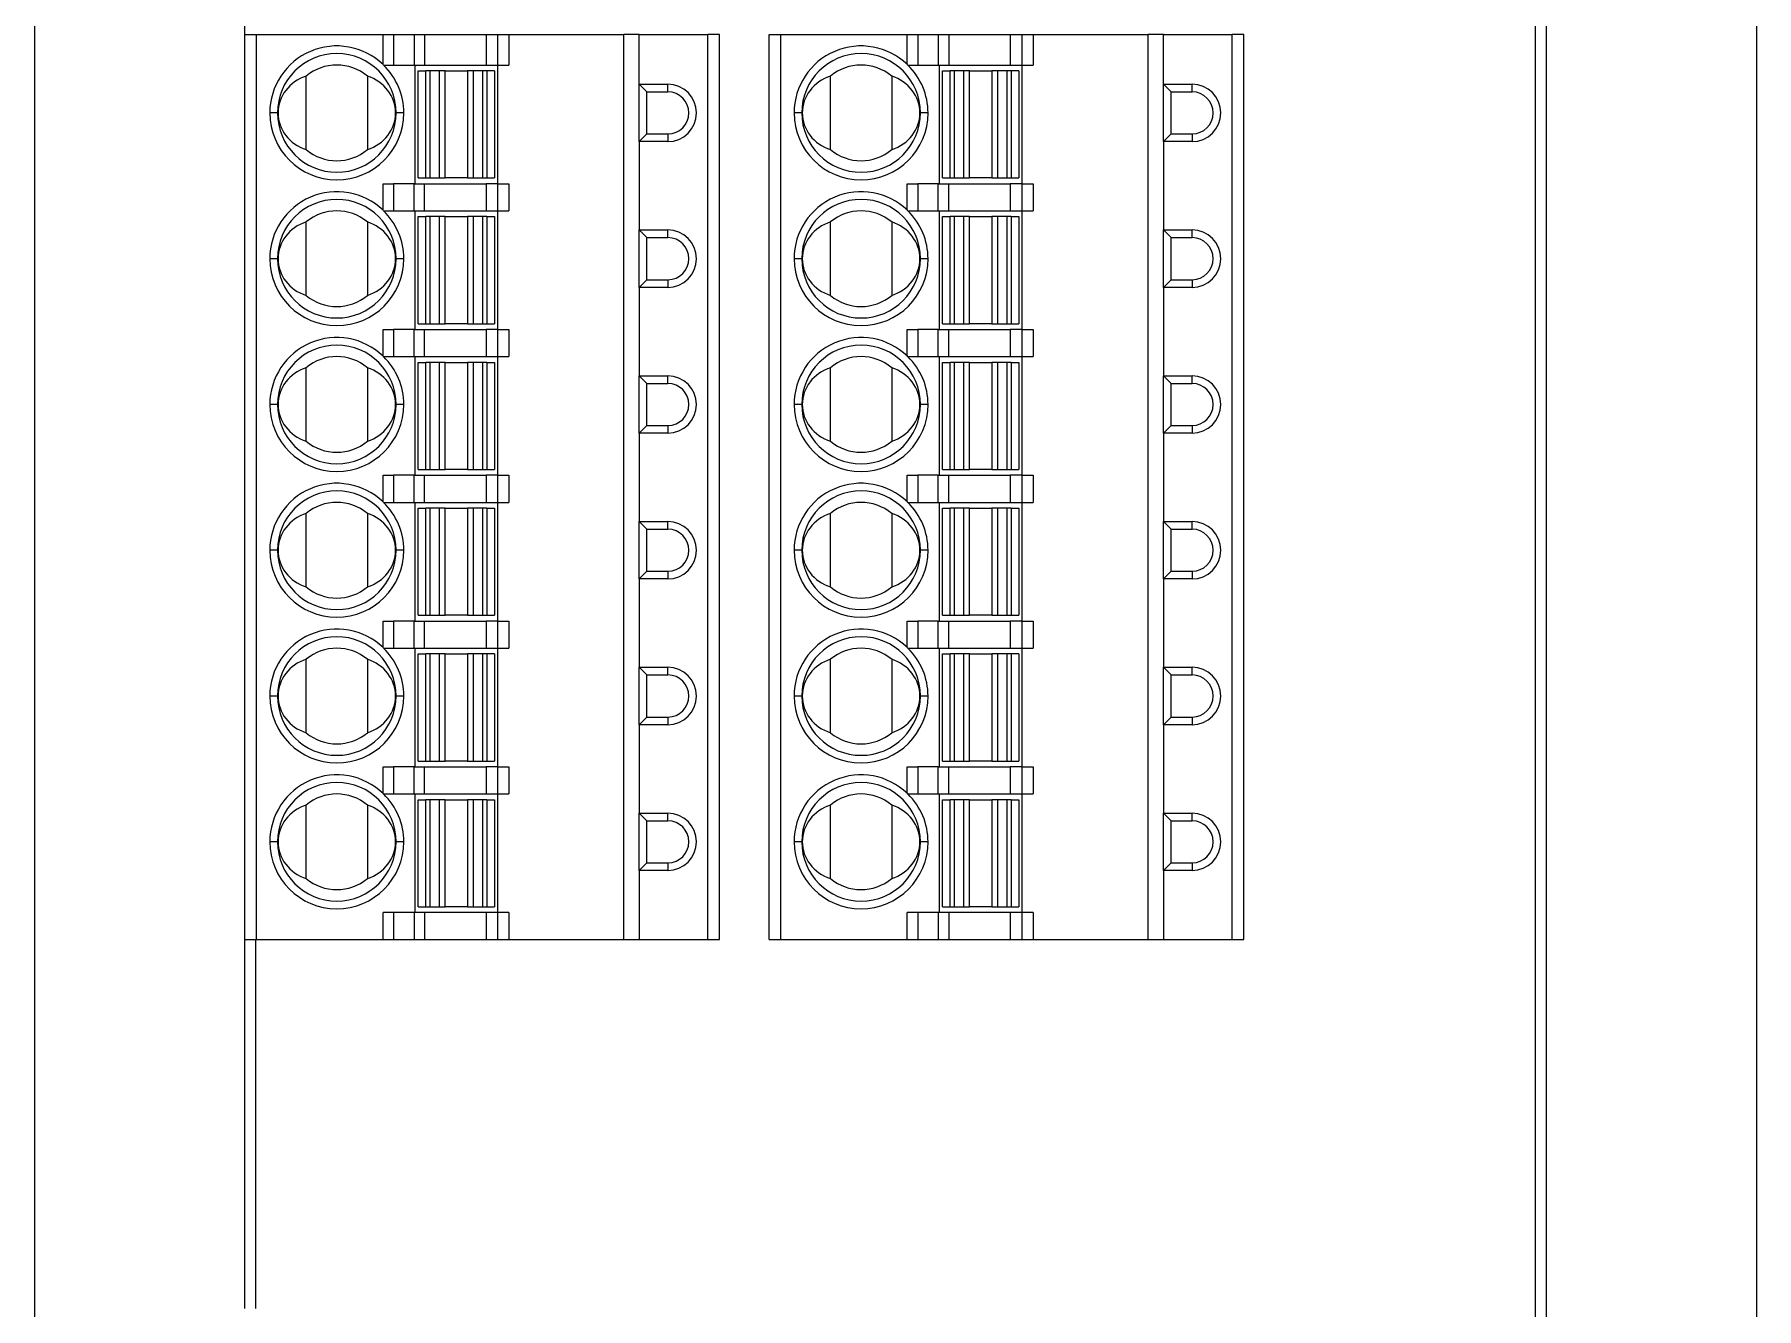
# Model space of a CAD drawing. Header units: millimetres. Extents: x 15 to 265, y 8 to 208.
# Drawn here: x 169.6 to 192.1, y 132.18 to 148.83 of the extents above; entities that cross this region are included whole.
import ezdxf

# ---------------------------------------------------------------- set-up
doc = ezdxf.new("R2010")
doc.units = ezdxf.units.MM

msp = doc.modelspace()

# ---------------------------------------------------------------- linework, layer by layer
at = {"color": 7, "linetype": 'Continuous', "lineweight": 15}
for p, q in [((169.605, 174.001), (169.605, 115.001)), ((192.105, 174.001), (192.105, 115.001)), ((172.355, 148.826), (172.355, 171.001)), ((189.355, 171.001), (189.355, 118.001)), ((189.217, 118.176), (189.217, 170.826)), ((172.355, 137.001), (172.355, 148.826)), ((172.355, 148.826), (172.505, 148.826)), ((172.505, 137.001), (172.505, 148.826)), ((172.505, 148.826), (174.159, 148.826)), ((174.159, 148.434), (174.159, 148.826)), ((174.159, 148.826), (174.295, 148.826)), ((174.295, 148.826), (174.295, 148.426)), ((174.295, 148.826), (174.564, 148.826)), ((174.564, 148.826), (174.564, 148.426)), ((174.564, 148.826), (174.7, 148.826)), ((174.7, 148.826), (174.7, 148.426)), ((174.7, 148.826), (175.505, 148.826)), ((175.505, 148.826), (175.505, 148.426)), ((175.505, 148.826), (175.655, 148.826)), ((175.655, 148.826), (175.655, 148.426)), ((175.655, 148.826), (175.805, 148.826)), ((175.805, 148.826), (175.805, 148.426)), ((175.805, 148.826), (177.305, 148.826)), ((177.305, 137.001), (177.305, 148.826)), ((177.505, 148.826), (177.305, 148.826)), ((177.505, 148.176), (177.505, 148.826)), ((177.505, 148.826), (178.405, 148.826)), ((178.405, 137.001), (178.405, 148.826)), ((178.555, 148.826), (178.405, 148.826)), ((178.555, 137.001), (178.555, 148.826)), ((179.205, 137.001), (179.205, 148.826)), ((179.205, 148.826), (179.355, 148.826)), ((179.355, 137.001), (179.355, 148.826)), ((179.355, 148.826), (181.009, 148.826)), ((181.009, 148.434), (181.009, 148.826)), ((181.009, 148.826), (181.145, 148.826)), ((181.145, 148.826), (181.145, 148.426)), ((181.145, 148.826), (181.414, 148.826)), ((181.414, 148.826), (181.414, 148.426)), ((181.414, 148.826), (181.55, 148.826)), ((181.55, 148.826), (181.55, 148.426)), ((181.55, 148.826), (182.355, 148.826)), ((182.355, 148.826), (182.355, 148.426)), ((182.355, 148.826), (182.505, 148.826)), ((182.505, 148.826), (182.505, 148.426)), ((182.505, 148.826), (182.655, 148.826)), ((182.655, 148.826), (182.655, 148.426)), ((182.655, 148.826), (184.155, 148.826)), ((184.155, 137.001), (184.155, 148.826)), ((184.355, 148.826), (184.155, 148.826)), ((184.355, 148.176), (184.355, 148.826)), ((184.355, 148.826), (185.255, 148.826)), ((185.255, 137.001), (185.255, 148.826)), ((185.405, 148.826), (185.255, 148.826)), ((185.405, 137.001), (185.405, 148.826)), ((173.155, 147.321), (173.155, 148.282)), ((173.955, 148.282), (173.955, 147.321)), ((174.167, 148.427), (174.159, 148.434)), ((174.167, 148.426), (174.295, 148.426)), ((174.167, 148.426), (174.167, 148.426)), ((174.295, 148.426), (174.564, 148.426)), ((174.564, 148.426), (174.7, 148.426)), ((174.58, 146.876), (174.58, 148.426)), ((174.617, 146.951), (174.617, 148.351)), ((174.617, 148.351), (174.717, 148.351)), ((174.7, 148.426), (175.505, 148.426)), ((174.717, 146.951), (174.717, 148.351)), ((174.775, 148.351), (174.717, 148.351)), ((174.775, 146.951), (174.775, 148.351)), ((174.897, 148.351), (174.775, 148.351)), ((174.897, 146.951), (174.897, 148.351)), ((174.971, 148.351), (174.897, 148.351)), ((174.971, 146.951), (174.971, 148.351)), ((174.971, 148.351), (175.264, 148.351)), ((175.264, 148.351), (175.264, 146.951)), ((175.338, 148.351), (175.264, 148.351)), ((175.338, 148.351), (175.338, 146.951)), ((175.46, 148.351), (175.338, 148.351)), ((175.46, 148.351), (175.46, 146.951)), ((175.517, 148.351), (175.46, 148.351)), ((175.505, 148.426), (175.655, 148.426)), ((175.517, 148.351), (175.517, 146.951)), ((175.617, 148.351), (175.517, 148.351)), ((175.617, 148.351), (175.617, 146.951)), ((175.655, 148.426), (175.805, 148.426)), ((175.655, 148.426), (175.655, 146.876)), ((180.005, 147.321), (180.005, 148.282)), ((180.805, 148.282), (180.805, 147.321)), ((181.017, 148.427), (181.009, 148.434)), ((181.017, 148.426), (181.145, 148.426)), ((181.017, 148.426), (181.017, 148.426)), ((181.145, 148.426), (181.414, 148.426)), ((181.414, 148.426), (181.55, 148.426)), ((181.43, 146.876), (181.43, 148.426)), ((181.467, 146.951), (181.467, 148.351)), ((181.467, 148.351), (181.567, 148.351)), ((181.55, 148.426), (182.355, 148.426)), ((181.567, 146.951), (181.567, 148.351)), ((181.625, 148.351), (181.567, 148.351)), ((181.625, 146.951), (181.625, 148.351)), ((181.747, 148.351), (181.625, 148.351)), ((181.747, 146.951), (181.747, 148.351)), ((181.821, 148.351), (181.747, 148.351)), ((181.821, 146.951), (181.821, 148.351)), ((181.821, 148.351), (182.114, 148.351)), ((182.114, 148.351), (182.114, 146.951)), ((182.188, 148.351), (182.114, 148.351)), ((182.188, 148.351), (182.188, 146.951)), ((182.31, 148.351), (182.188, 148.351)), ((182.31, 148.351), (182.31, 146.951)), ((182.367, 148.351), (182.31, 148.351)), ((182.355, 148.426), (182.505, 148.426)), ((182.367, 148.351), (182.367, 146.951)), ((182.467, 148.351), (182.367, 148.351)), ((182.467, 148.351), (182.467, 146.951)), ((182.505, 148.426), (182.655, 148.426)), ((182.505, 148.426), (182.505, 146.876)), ((177.505, 147.426), (177.505, 148.176)), ((177.505, 148.176), (177.605, 148.076)), ((177.505, 148.176), (177.88, 148.176)), ((177.605, 148.076), (177.88, 148.076)), ((177.605, 147.526), (177.605, 148.076)), ((177.88, 148.076), (177.88, 148.176)), ((184.355, 147.426), (184.355, 148.176)), ((184.355, 148.176), (184.455, 148.076)), ((184.355, 148.176), (184.73, 148.176)), ((184.455, 148.076), (184.73, 148.076)), ((184.455, 147.526), (184.455, 148.076)), ((184.73, 148.076), (184.73, 148.176)), ((172.78, 147.801), (172.68, 147.801)), ((174.43, 147.801), (174.33, 147.801)), ((179.63, 147.801), (179.53, 147.801)), ((181.28, 147.801), (181.18, 147.801)), ((177.505, 147.426), (177.605, 147.526)), ((177.505, 147.426), (177.505, 146.271)), ((177.88, 147.426), (177.505, 147.426)), ((177.605, 147.526), (177.88, 147.526)), ((177.88, 147.526), (177.88, 147.426)), ((184.355, 147.426), (184.455, 147.526)), ((184.355, 147.426), (184.355, 146.271)), ((184.73, 147.426), (184.355, 147.426)), ((184.455, 147.526), (184.73, 147.526)), ((184.73, 147.526), (184.73, 147.426)), ((174.617, 146.951), (174.717, 146.951)), ((174.717, 146.951), (174.775, 146.951)), ((174.775, 146.951), (174.897, 146.951)), ((174.897, 146.951), (174.971, 146.951)), ((175.264, 146.951), (174.971, 146.951)), ((175.264, 146.951), (175.338, 146.951)), ((175.338, 146.951), (175.46, 146.951)), ((175.46, 146.951), (175.517, 146.951)), ((175.517, 146.951), (175.617, 146.951)), ((181.467, 146.951), (181.567, 146.951)), ((181.567, 146.951), (181.625, 146.951)), ((181.625, 146.951), (181.747, 146.951)), ((181.747, 146.951), (181.821, 146.951)), ((182.114, 146.951), (181.821, 146.951)), ((182.114, 146.951), (182.188, 146.951)), ((182.188, 146.951), (182.31, 146.951)), ((182.31, 146.951), (182.367, 146.951)), ((182.367, 146.951), (182.467, 146.951)), ((174.159, 146.529), (174.159, 146.876)), ((174.159, 146.876), (174.295, 146.876)), ((174.295, 146.876), (174.295, 146.521)), ((174.564, 146.876), (174.295, 146.876)), ((174.564, 146.521), (174.564, 146.876)), ((174.564, 146.876), (174.7, 146.876)), ((174.7, 146.521), (174.7, 146.876)), ((174.7, 146.876), (175.505, 146.876)), ((175.505, 146.876), (175.505, 146.521)), ((175.655, 146.876), (175.505, 146.876)), ((175.655, 146.876), (175.655, 146.521)), ((175.655, 146.876), (175.805, 146.876)), ((175.805, 146.876), (175.805, 146.521)), ((181.009, 146.529), (181.009, 146.876)), ((181.009, 146.876), (181.145, 146.876)), ((181.145, 146.876), (181.145, 146.521)), ((181.414, 146.876), (181.145, 146.876)), ((181.414, 146.521), (181.414, 146.876)), ((181.414, 146.876), (181.55, 146.876)), ((181.55, 146.521), (181.55, 146.876)), ((181.55, 146.876), (182.355, 146.876)), ((182.355, 146.876), (182.355, 146.521)), ((182.505, 146.876), (182.355, 146.876)), ((182.505, 146.876), (182.505, 146.521)), ((182.505, 146.876), (182.655, 146.876)), ((182.655, 146.876), (182.655, 146.521)), ((174.167, 146.522), (174.159, 146.529)), ((174.167, 146.521), (174.295, 146.521)), ((174.167, 146.521), (174.167, 146.521)), ((174.295, 146.521), (174.564, 146.521)), ((174.564, 146.521), (174.7, 146.521)), ((174.58, 144.971), (174.58, 146.521)), ((174.7, 146.521), (175.505, 146.521)), ((175.505, 146.521), (175.655, 146.521)), ((175.655, 146.521), (175.805, 146.521)), ((175.655, 146.521), (175.655, 144.971)), ((181.017, 146.522), (181.009, 146.529)), ((181.017, 146.521), (181.145, 146.521)), ((181.017, 146.521), (181.017, 146.521)), ((181.145, 146.521), (181.414, 146.521)), ((181.414, 146.521), (181.55, 146.521)), ((181.43, 144.971), (181.43, 146.521)), ((181.55, 146.521), (182.355, 146.521)), ((182.355, 146.521), (182.505, 146.521)), ((182.505, 146.521), (182.655, 146.521)), ((182.505, 146.521), (182.505, 144.971)), ((173.155, 145.416), (173.155, 146.377)), ((173.955, 146.377), (173.955, 145.416)), ((174.617, 145.046), (174.617, 146.446)), ((174.617, 146.446), (174.717, 146.446)), ((174.717, 145.046), (174.717, 146.446)), ((174.775, 146.446), (174.717, 146.446)), ((174.897, 146.446), (174.775, 146.446)), ((174.775, 145.046), (174.775, 146.446)), ((174.897, 145.046), (174.897, 146.446)), ((174.971, 146.446), (174.897, 146.446)), ((174.971, 145.046), (174.971, 146.446)), ((174.971, 146.446), (175.264, 146.446)), ((175.264, 146.446), (175.264, 145.046)), ((175.338, 146.446), (175.264, 146.446)), ((175.338, 146.446), (175.338, 145.046)), ((175.46, 146.446), (175.338, 146.446)), ((175.46, 146.446), (175.46, 145.046)), ((175.517, 146.446), (175.46, 146.446)), ((175.517, 146.446), (175.517, 145.046)), ((175.517, 146.446), (175.617, 146.446)), ((175.617, 146.446), (175.617, 145.046)), ((177.505, 145.521), (177.505, 146.271)), ((177.505, 146.271), (177.88, 146.271)), ((177.505, 146.271), (177.605, 146.171)), ((177.88, 146.171), (177.88, 146.271)), ((180.005, 145.416), (180.005, 146.377)), ((180.805, 146.377), (180.805, 145.416)), ((181.467, 145.046), (181.467, 146.446)), ((181.467, 146.446), (181.567, 146.446)), ((181.567, 145.046), (181.567, 146.446)), ((181.625, 146.446), (181.567, 146.446)), ((181.747, 146.446), (181.625, 146.446)), ((181.625, 145.046), (181.625, 146.446)), ((181.747, 145.046), (181.747, 146.446)), ((181.821, 146.446), (181.747, 146.446)), ((181.821, 145.046), (181.821, 146.446)), ((181.821, 146.446), (182.114, 146.446)), ((182.114, 146.446), (182.114, 145.046)), ((182.188, 146.446), (182.114, 146.446)), ((182.188, 146.446), (182.188, 145.046)), ((182.31, 146.446), (182.188, 146.446)), ((182.31, 146.446), (182.31, 145.046)), ((182.367, 146.446), (182.31, 146.446)), ((182.367, 146.446), (182.367, 145.046)), ((182.367, 146.446), (182.467, 146.446)), ((182.467, 146.446), (182.467, 145.046)), ((184.355, 145.521), (184.355, 146.271)), ((184.355, 146.271), (184.73, 146.271)), ((184.355, 146.271), (184.455, 146.171)), ((184.73, 146.171), (184.73, 146.271)), ((177.605, 145.621), (177.605, 146.171)), ((177.605, 146.171), (177.88, 146.171)), ((184.455, 145.621), (184.455, 146.171)), ((184.455, 146.171), (184.73, 146.171)), ((172.78, 145.896), (172.68, 145.896)), ((174.43, 145.896), (174.33, 145.896)), ((179.63, 145.896), (179.53, 145.896)), ((181.28, 145.896), (181.18, 145.896)), ((177.505, 145.521), (177.605, 145.621)), ((177.605, 145.621), (177.88, 145.621)), ((177.88, 145.621), (177.88, 145.521)), ((184.355, 145.521), (184.455, 145.621)), ((184.455, 145.621), (184.73, 145.621)), ((184.73, 145.621), (184.73, 145.521)), ((177.505, 145.521), (177.505, 144.366)), ((177.88, 145.521), (177.505, 145.521)), ((184.355, 145.521), (184.355, 144.366)), ((184.73, 145.521), (184.355, 145.521)), ((174.159, 144.624), (174.159, 144.971)), ((174.159, 144.971), (174.295, 144.971)), ((174.295, 144.971), (174.295, 144.616)), ((174.564, 144.971), (174.295, 144.971)), ((174.564, 144.616), (174.564, 144.971)), ((174.564, 144.971), (174.7, 144.971)), ((174.617, 145.046), (174.717, 145.046)), ((174.7, 144.616), (174.7, 144.971)), ((174.7, 144.971), (175.505, 144.971)), ((174.717, 145.046), (174.775, 145.046)), ((174.775, 145.046), (174.897, 145.046)), ((174.897, 145.046), (174.971, 145.046)), ((175.264, 145.046), (174.971, 145.046)), ((175.264, 145.046), (175.338, 145.046)), ((175.338, 145.046), (175.46, 145.046)), ((175.46, 145.046), (175.517, 145.046)), ((175.505, 144.971), (175.505, 144.616)), ((175.655, 144.971), (175.505, 144.971)), ((175.517, 145.046), (175.617, 145.046)), ((175.655, 144.971), (175.655, 144.616)), ((175.655, 144.971), (175.805, 144.971)), ((175.805, 144.971), (175.805, 144.616)), ((181.009, 144.624), (181.009, 144.971)), ((181.009, 144.971), (181.145, 144.971)), ((181.145, 144.971), (181.145, 144.616)), ((181.414, 144.971), (181.145, 144.971)), ((181.414, 144.616), (181.414, 144.971)), ((181.414, 144.971), (181.55, 144.971)), ((181.467, 145.046), (181.567, 145.046)), ((181.55, 144.616), (181.55, 144.971)), ((181.55, 144.971), (182.355, 144.971)), ((181.567, 145.046), (181.625, 145.046)), ((181.625, 145.046), (181.747, 145.046)), ((181.747, 145.046), (181.821, 145.046)), ((182.114, 145.046), (181.821, 145.046)), ((182.114, 145.046), (182.188, 145.046)), ((182.188, 145.046), (182.31, 145.046)), ((182.31, 145.046), (182.367, 145.046)), ((182.355, 144.971), (182.355, 144.616)), ((182.505, 144.971), (182.355, 144.971)), ((182.367, 145.046), (182.467, 145.046)), ((182.505, 144.971), (182.505, 144.616)), ((182.505, 144.971), (182.655, 144.971)), ((182.655, 144.971), (182.655, 144.616)), ((173.155, 143.511), (173.155, 144.472)), ((173.955, 144.472), (173.955, 143.511)), ((174.167, 144.617), (174.159, 144.624)), ((174.167, 144.616), (174.295, 144.616)), ((174.167, 144.616), (174.167, 144.616)), ((174.295, 144.616), (174.564, 144.616)), ((174.564, 144.616), (174.7, 144.616)), ((174.58, 143.066), (174.58, 144.616)), ((174.617, 143.141), (174.617, 144.541)), ((174.617, 144.541), (174.717, 144.541)), ((174.7, 144.616), (175.505, 144.616)), ((174.717, 143.141), (174.717, 144.541)), ((174.775, 144.541), (174.717, 144.541)), ((174.897, 144.541), (174.775, 144.541)), ((174.775, 143.141), (174.775, 144.541)), ((174.897, 143.141), (174.897, 144.541)), ((174.971, 144.541), (174.897, 144.541)), ((174.971, 143.141), (174.971, 144.541)), ((174.971, 144.541), (175.264, 144.541)), ((175.264, 144.541), (175.264, 143.141)), ((175.338, 144.541), (175.264, 144.541)), ((175.338, 144.541), (175.338, 143.141)), ((175.46, 144.541), (175.338, 144.541)), ((175.46, 144.541), (175.46, 143.141)), ((175.517, 144.541), (175.46, 144.541)), ((175.505, 144.616), (175.655, 144.616)), ((175.517, 144.541), (175.517, 143.141)), ((175.517, 144.541), (175.617, 144.541)), ((175.617, 144.541), (175.617, 143.141)), ((175.655, 144.616), (175.805, 144.616)), ((175.655, 144.616), (175.655, 143.066)), ((180.005, 143.511), (180.005, 144.472)), ((180.805, 144.472), (180.805, 143.511)), ((181.017, 144.617), (181.009, 144.624)), ((181.017, 144.616), (181.145, 144.616)), ((181.017, 144.616), (181.017, 144.616)), ((181.145, 144.616), (181.414, 144.616)), ((181.414, 144.616), (181.55, 144.616)), ((181.43, 143.066), (181.43, 144.616)), ((181.467, 143.141), (181.467, 144.541)), ((181.467, 144.541), (181.567, 144.541)), ((181.55, 144.616), (182.355, 144.616)), ((181.567, 143.141), (181.567, 144.541)), ((181.625, 144.541), (181.567, 144.541)), ((181.625, 143.141), (181.625, 144.541)), ((181.747, 144.541), (181.625, 144.541)), ((181.747, 143.141), (181.747, 144.541)), ((181.821, 144.541), (181.747, 144.541)), ((181.821, 143.141), (181.821, 144.541)), ((181.821, 144.541), (182.114, 144.541)), ((182.114, 144.541), (182.114, 143.141)), ((182.188, 144.541), (182.114, 144.541)), ((182.188, 144.541), (182.188, 143.141)), ((182.31, 144.541), (182.188, 144.541)), ((182.31, 144.541), (182.31, 143.141)), ((182.367, 144.541), (182.31, 144.541)), ((182.355, 144.616), (182.505, 144.616)), ((182.367, 144.541), (182.367, 143.141)), ((182.367, 144.541), (182.467, 144.541)), ((182.467, 144.541), (182.467, 143.141)), ((182.505, 144.616), (182.655, 144.616)), ((182.505, 144.616), (182.505, 143.066)), ((177.505, 143.616), (177.505, 144.366)), ((177.505, 144.366), (177.88, 144.366)), ((177.505, 144.366), (177.605, 144.266)), ((177.605, 144.266), (177.88, 144.266)), ((177.605, 143.716), (177.605, 144.266)), ((177.88, 144.266), (177.88, 144.366)), ((184.355, 143.616), (184.355, 144.366)), ((184.355, 144.366), (184.73, 144.366)), ((184.355, 144.366), (184.455, 144.266)), ((184.455, 143.716), (184.455, 144.266)), ((184.455, 144.266), (184.73, 144.266)), ((184.73, 144.266), (184.73, 144.366)), ((172.78, 143.991), (172.68, 143.991)), ((174.43, 143.991), (174.33, 143.991)), ((179.63, 143.991), (179.53, 143.991)), ((181.28, 143.991), (181.18, 143.991)), ((177.505, 143.616), (177.605, 143.716)), ((177.505, 143.616), (177.505, 142.461)), ((177.88, 143.616), (177.505, 143.616)), ((177.605, 143.716), (177.88, 143.716)), ((177.88, 143.716), (177.88, 143.616)), ((184.355, 143.616), (184.455, 143.716)), ((184.355, 143.616), (184.355, 142.461)), ((184.73, 143.616), (184.355, 143.616)), ((184.455, 143.716), (184.73, 143.716)), ((184.73, 143.716), (184.73, 143.616)), ((174.617, 143.141), (174.717, 143.141)), ((174.717, 143.141), (174.775, 143.141)), ((174.775, 143.141), (174.897, 143.141)), ((174.897, 143.141), (174.971, 143.141)), ((175.264, 143.141), (174.971, 143.141)), ((175.264, 143.141), (175.338, 143.141)), ((175.338, 143.141), (175.46, 143.141)), ((175.46, 143.141), (175.517, 143.141)), ((175.517, 143.141), (175.617, 143.141)), ((181.467, 143.141), (181.567, 143.141)), ((181.567, 143.141), (181.625, 143.141)), ((181.625, 143.141), (181.747, 143.141)), ((181.747, 143.141), (181.821, 143.141)), ((182.114, 143.141), (181.821, 143.141)), ((182.114, 143.141), (182.188, 143.141)), ((182.188, 143.141), (182.31, 143.141)), ((182.31, 143.141), (182.367, 143.141)), ((182.367, 143.141), (182.467, 143.141)), ((174.159, 142.719), (174.159, 143.066)), ((174.159, 143.066), (174.295, 143.066)), ((174.295, 143.066), (174.295, 142.711)), ((174.564, 143.066), (174.295, 143.066)), ((174.564, 142.711), (174.564, 143.066)), ((174.564, 143.066), (174.7, 143.066)), ((174.7, 142.711), (174.7, 143.066)), ((174.7, 143.066), (175.505, 143.066)), ((175.505, 143.066), (175.505, 142.711)), ((175.655, 143.066), (175.505, 143.066)), ((175.655, 143.066), (175.655, 142.711)), ((175.655, 143.066), (175.805, 143.066)), ((175.805, 143.066), (175.805, 142.711)), ((181.009, 142.719), (181.009, 143.066)), ((181.009, 143.066), (181.145, 143.066)), ((181.145, 143.066), (181.145, 142.711)), ((181.414, 143.066), (181.145, 143.066)), ((181.414, 142.711), (181.414, 143.066)), ((181.414, 143.066), (181.55, 143.066)), ((181.55, 142.711), (181.55, 143.066)), ((181.55, 143.066), (182.355, 143.066)), ((182.355, 143.066), (182.355, 142.711)), ((182.505, 143.066), (182.355, 143.066)), ((182.505, 143.066), (182.505, 142.711)), ((182.505, 143.066), (182.655, 143.066)), ((182.655, 143.066), (182.655, 142.711)), ((174.167, 142.712), (174.159, 142.719)), ((174.167, 142.711), (174.295, 142.711)), ((174.167, 142.711), (174.167, 142.711)), ((174.295, 142.711), (174.564, 142.711)), ((174.564, 142.711), (174.7, 142.711)), ((174.58, 141.161), (174.58, 142.711)), ((174.7, 142.711), (175.505, 142.711)), ((175.505, 142.711), (175.655, 142.711)), ((175.655, 142.711), (175.805, 142.711)), ((175.655, 142.711), (175.655, 141.161)), ((181.017, 142.712), (181.009, 142.719)), ((181.017, 142.711), (181.145, 142.711)), ((181.017, 142.711), (181.017, 142.711)), ((181.145, 142.711), (181.414, 142.711)), ((181.414, 142.711), (181.55, 142.711)), ((181.43, 141.161), (181.43, 142.711)), ((181.55, 142.711), (182.355, 142.711)), ((182.355, 142.711), (182.505, 142.711)), ((182.505, 142.711), (182.655, 142.711)), ((182.505, 142.711), (182.505, 141.161)), ((173.155, 141.606), (173.155, 142.567)), ((173.955, 142.567), (173.955, 141.606)), ((174.617, 141.236), (174.617, 142.636)), ((174.617, 142.636), (174.717, 142.636)), ((174.717, 141.236), (174.717, 142.636)), ((174.775, 142.636), (174.717, 142.636)), ((174.775, 141.236), (174.775, 142.636)), ((174.897, 142.636), (174.775, 142.636)), ((174.897, 141.236), (174.897, 142.636)), ((174.971, 142.636), (174.897, 142.636)), ((174.971, 141.236), (174.971, 142.636)), ((174.971, 142.636), (175.264, 142.636)), ((175.264, 142.636), (175.264, 141.236)), ((175.338, 142.636), (175.264, 142.636)), ((175.338, 142.636), (175.338, 141.236)), ((175.46, 142.636), (175.338, 142.636)), ((175.46, 142.636), (175.46, 141.236)), ((175.517, 142.636), (175.46, 142.636)), ((175.517, 142.636), (175.517, 141.236)), ((175.517, 142.636), (175.617, 142.636)), ((175.617, 142.636), (175.617, 141.236)), ((177.505, 141.711), (177.505, 142.461)), ((177.505, 142.461), (177.88, 142.461)), ((177.505, 142.461), (177.605, 142.361)), ((177.88, 142.361), (177.88, 142.461)), ((180.005, 141.606), (180.005, 142.567)), ((180.805, 142.567), (180.805, 141.606)), ((181.467, 141.236), (181.467, 142.636)), ((181.467, 142.636), (181.567, 142.636)), ((181.567, 141.236), (181.567, 142.636)), ((181.625, 142.636), (181.567, 142.636)), ((181.747, 142.636), (181.625, 142.636)), ((181.625, 141.236), (181.625, 142.636)), ((181.747, 141.236), (181.747, 142.636)), ((181.821, 142.636), (181.747, 142.636)), ((181.821, 141.236), (181.821, 142.636)), ((181.821, 142.636), (182.114, 142.636)), ((182.114, 142.636), (182.114, 141.236)), ((182.188, 142.636), (182.114, 142.636)), ((182.188, 142.636), (182.188, 141.236)), ((182.31, 142.636), (182.188, 142.636)), ((182.31, 142.636), (182.31, 141.236)), ((182.367, 142.636), (182.31, 142.636)), ((182.367, 142.636), (182.367, 141.236)), ((182.367, 142.636), (182.467, 142.636)), ((182.467, 142.636), (182.467, 141.236)), ((184.355, 141.711), (184.355, 142.461)), ((184.355, 142.461), (184.73, 142.461)), ((184.355, 142.461), (184.455, 142.361)), ((184.73, 142.361), (184.73, 142.461)), ((177.605, 142.361), (177.88, 142.361)), ((177.605, 141.811), (177.605, 142.361)), ((184.455, 141.811), (184.455, 142.361)), ((184.455, 142.361), (184.73, 142.361)), ((172.78, 142.086), (172.68, 142.086)), ((174.43, 142.086), (174.33, 142.086)), ((179.63, 142.086), (179.53, 142.086)), ((181.28, 142.086), (181.18, 142.086)), ((177.505, 141.711), (177.605, 141.811)), ((177.605, 141.811), (177.88, 141.811)), ((177.88, 141.811), (177.88, 141.711)), ((184.355, 141.711), (184.455, 141.811)), ((184.455, 141.811), (184.73, 141.811)), ((184.73, 141.811), (184.73, 141.711)), ((177.505, 141.711), (177.505, 140.556)), ((177.88, 141.711), (177.505, 141.711)), ((184.355, 141.711), (184.355, 140.556)), ((184.73, 141.711), (184.355, 141.711)), ((174.159, 140.814), (174.159, 141.161)), ((174.159, 141.161), (174.295, 141.161)), ((174.295, 141.161), (174.295, 140.806)), ((174.564, 141.161), (174.295, 141.161)), ((174.564, 140.806), (174.564, 141.161)), ((174.564, 141.161), (174.7, 141.161)), ((174.617, 141.236), (174.717, 141.236)), ((174.7, 140.806), (174.7, 141.161)), ((174.7, 141.161), (175.505, 141.161)), ((174.717, 141.236), (174.775, 141.236)), ((174.775, 141.236), (174.897, 141.236)), ((174.897, 141.236), (174.971, 141.236)), ((175.264, 141.236), (174.971, 141.236)), ((175.264, 141.236), (175.338, 141.236)), ((175.338, 141.236), (175.46, 141.236)), ((175.46, 141.236), (175.517, 141.236)), ((175.505, 141.161), (175.505, 140.806)), ((175.655, 141.161), (175.505, 141.161)), ((175.517, 141.236), (175.617, 141.236)), ((175.655, 141.161), (175.655, 140.806)), ((175.655, 141.161), (175.805, 141.161)), ((175.805, 141.161), (175.805, 140.806)), ((181.009, 140.814), (181.009, 141.161)), ((181.009, 141.161), (181.145, 141.161)), ((181.145, 141.161), (181.145, 140.806)), ((181.414, 141.161), (181.145, 141.161)), ((181.414, 140.806), (181.414, 141.161)), ((181.414, 141.161), (181.55, 141.161)), ((181.467, 141.236), (181.567, 141.236)), ((181.55, 140.806), (181.55, 141.161)), ((181.55, 141.161), (182.355, 141.161)), ((181.567, 141.236), (181.625, 141.236)), ((181.625, 141.236), (181.747, 141.236)), ((181.747, 141.236), (181.821, 141.236)), ((182.114, 141.236), (181.821, 141.236)), ((182.114, 141.236), (182.188, 141.236)), ((182.188, 141.236), (182.31, 141.236)), ((182.31, 141.236), (182.367, 141.236)), ((182.355, 141.161), (182.355, 140.806)), ((182.505, 141.161), (182.355, 141.161)), ((182.367, 141.236), (182.467, 141.236)), ((182.505, 141.161), (182.505, 140.806)), ((182.505, 141.161), (182.655, 141.161)), ((182.655, 141.161), (182.655, 140.806)), ((173.155, 139.701), (173.155, 140.662)), ((173.955, 140.662), (173.955, 139.701)), ((174.167, 140.807), (174.159, 140.814)), ((174.167, 140.806), (174.295, 140.806)), ((174.167, 140.806), (174.167, 140.806)), ((174.295, 140.806), (174.564, 140.806)), ((174.564, 140.806), (174.7, 140.806)), ((174.58, 139.256), (174.58, 140.806)), ((174.617, 139.331), (174.617, 140.731)), ((174.617, 140.731), (174.717, 140.731)), ((174.7, 140.806), (175.505, 140.806)), ((174.717, 139.331), (174.717, 140.731)), ((174.775, 140.731), (174.717, 140.731)), ((174.897, 140.731), (174.775, 140.731)), ((174.775, 139.331), (174.775, 140.731)), ((174.897, 139.331), (174.897, 140.731)), ((174.971, 140.731), (174.897, 140.731)), ((174.971, 139.331), (174.971, 140.731)), ((174.971, 140.731), (175.264, 140.731)), ((175.264, 140.731), (175.264, 139.331)), ((175.338, 140.731), (175.264, 140.731)), ((175.338, 140.731), (175.338, 139.331)), ((175.46, 140.731), (175.338, 140.731)), ((175.46, 140.731), (175.46, 139.331)), ((175.517, 140.731), (175.46, 140.731)), ((175.505, 140.806), (175.655, 140.806)), ((175.517, 140.731), (175.517, 139.331)), ((175.617, 140.731), (175.517, 140.731)), ((175.617, 140.731), (175.617, 139.331)), ((175.655, 140.806), (175.805, 140.806)), ((175.655, 140.806), (175.655, 139.256)), ((180.005, 139.701), (180.005, 140.662)), ((180.805, 140.662), (180.805, 139.701)), ((181.017, 140.807), (181.009, 140.814)), ((181.017, 140.806), (181.145, 140.806)), ((181.017, 140.806), (181.017, 140.806)), ((181.145, 140.806), (181.414, 140.806)), ((181.414, 140.806), (181.55, 140.806)), ((181.43, 139.256), (181.43, 140.806)), ((181.467, 139.331), (181.467, 140.731)), ((181.467, 140.731), (181.567, 140.731)), ((181.55, 140.806), (182.355, 140.806)), ((181.567, 139.331), (181.567, 140.731)), ((181.625, 140.731), (181.567, 140.731)), ((181.747, 140.731), (181.625, 140.731)), ((181.625, 139.331), (181.625, 140.731)), ((181.747, 139.331), (181.747, 140.731)), ((181.821, 140.731), (181.747, 140.731)), ((181.821, 139.331), (181.821, 140.731)), ((181.821, 140.731), (182.114, 140.731)), ((182.114, 140.731), (182.114, 139.331)), ((182.188, 140.731), (182.114, 140.731)), ((182.188, 140.731), (182.188, 139.331)), ((182.31, 140.731), (182.188, 140.731)), ((182.31, 140.731), (182.31, 139.331)), ((182.367, 140.731), (182.31, 140.731)), ((182.355, 140.806), (182.505, 140.806)), ((182.367, 140.731), (182.367, 139.331)), ((182.467, 140.731), (182.367, 140.731)), ((182.467, 140.731), (182.467, 139.331)), ((182.505, 140.806), (182.655, 140.806)), ((182.505, 140.806), (182.505, 139.256)), ((177.505, 139.806), (177.505, 140.556)), ((177.505, 140.556), (177.88, 140.556)), ((177.505, 140.556), (177.605, 140.456)), ((177.605, 140.456), (177.88, 140.456)), ((177.605, 139.906), (177.605, 140.456)), ((177.88, 140.456), (177.88, 140.556)), ((184.355, 139.806), (184.355, 140.556)), ((184.355, 140.556), (184.73, 140.556)), ((184.355, 140.556), (184.455, 140.456)), ((184.455, 140.456), (184.73, 140.456)), ((184.455, 139.906), (184.455, 140.456)), ((184.73, 140.456), (184.73, 140.556)), ((172.78, 140.181), (172.68, 140.181)), ((174.43, 140.181), (174.33, 140.181)), ((179.63, 140.181), (179.53, 140.181)), ((181.28, 140.181), (181.18, 140.181)), ((177.505, 139.806), (177.605, 139.906)), ((177.505, 139.806), (177.505, 138.651)), ((177.88, 139.806), (177.505, 139.806)), ((177.605, 139.906), (177.88, 139.906)), ((177.88, 139.906), (177.88, 139.806)), ((184.355, 139.806), (184.455, 139.906)), ((184.355, 139.806), (184.355, 138.651)), ((184.73, 139.806), (184.355, 139.806)), ((184.455, 139.906), (184.73, 139.906)), ((184.73, 139.906), (184.73, 139.806)), ((174.617, 139.331), (174.717, 139.331)), ((174.717, 139.331), (174.775, 139.331)), ((174.775, 139.331), (174.897, 139.331)), ((174.897, 139.331), (174.971, 139.331)), ((175.264, 139.331), (174.971, 139.331)), ((175.264, 139.331), (175.338, 139.331)), ((175.338, 139.331), (175.46, 139.331)), ((175.46, 139.331), (175.517, 139.331)), ((175.517, 139.331), (175.617, 139.331)), ((181.467, 139.331), (181.567, 139.331)), ((181.567, 139.331), (181.625, 139.331)), ((181.625, 139.331), (181.747, 139.331)), ((181.747, 139.331), (181.821, 139.331)), ((182.114, 139.331), (181.821, 139.331)), ((182.114, 139.331), (182.188, 139.331)), ((182.188, 139.331), (182.31, 139.331)), ((182.31, 139.331), (182.367, 139.331)), ((182.367, 139.331), (182.467, 139.331)), ((174.159, 138.909), (174.159, 139.256)), ((174.159, 139.256), (174.295, 139.256)), ((174.295, 139.256), (174.295, 138.901)), ((174.564, 139.256), (174.295, 139.256)), ((174.564, 138.901), (174.564, 139.256)), ((174.564, 139.256), (174.7, 139.256)), ((174.7, 138.901), (174.7, 139.256)), ((174.7, 139.256), (175.505, 139.256)), ((175.505, 139.256), (175.505, 138.901)), ((175.655, 139.256), (175.505, 139.256)), ((175.655, 139.256), (175.655, 138.901)), ((175.655, 139.256), (175.805, 139.256)), ((175.805, 139.256), (175.805, 138.901)), ((181.009, 138.909), (181.009, 139.256)), ((181.009, 139.256), (181.145, 139.256)), ((181.145, 139.256), (181.145, 138.901)), ((181.414, 139.256), (181.145, 139.256)), ((181.414, 138.901), (181.414, 139.256)), ((181.414, 139.256), (181.55, 139.256)), ((181.55, 138.901), (181.55, 139.256)), ((181.55, 139.256), (182.355, 139.256)), ((182.355, 139.256), (182.355, 138.901)), ((182.505, 139.256), (182.355, 139.256)), ((182.505, 139.256), (182.505, 138.901)), ((182.505, 139.256), (182.655, 139.256)), ((182.655, 139.256), (182.655, 138.901)), ((174.167, 138.902), (174.159, 138.909)), ((174.167, 138.901), (174.295, 138.901)), ((174.167, 138.901), (174.167, 138.901)), ((174.295, 138.901), (174.564, 138.901)), ((174.564, 138.901), (174.7, 138.901)), ((174.58, 137.351), (174.58, 138.901)), ((174.617, 137.426), (174.617, 138.826)), ((174.617, 138.826), (174.717, 138.826)), ((174.7, 138.901), (175.505, 138.901)), ((174.717, 137.426), (174.717, 138.826)), ((174.775, 138.826), (174.717, 138.826)), ((174.775, 137.426), (174.775, 138.826)), ((174.897, 138.826), (174.775, 138.826)), ((174.897, 137.426), (174.897, 138.826)), ((174.971, 138.826), (174.897, 138.826)), ((174.971, 137.426), (174.971, 138.826)), ((174.971, 138.826), (175.264, 138.826)), ((175.264, 138.826), (175.264, 137.426)), ((175.338, 138.826), (175.264, 138.826)), ((175.338, 138.826), (175.338, 137.426)), ((175.46, 138.826), (175.338, 138.826)), ((175.46, 138.826), (175.46, 137.426)), ((175.517, 138.826), (175.46, 138.826)), ((175.505, 138.901), (175.655, 138.901)), ((175.517, 138.826), (175.517, 137.426)), ((175.517, 138.826), (175.617, 138.826)), ((175.617, 138.826), (175.617, 137.426)), ((175.655, 138.901), (175.805, 138.901)), ((175.655, 138.901), (175.655, 137.351)), ((181.017, 138.902), (181.009, 138.909)), ((181.017, 138.901), (181.145, 138.901)), ((181.017, 138.901), (181.017, 138.901)), ((181.145, 138.901), (181.414, 138.901)), ((181.414, 138.901), (181.55, 138.901)), ((181.43, 137.351), (181.43, 138.901)), ((181.467, 137.426), (181.467, 138.826)), ((181.467, 138.826), (181.567, 138.826)), ((181.55, 138.901), (182.355, 138.901)), ((181.567, 137.426), (181.567, 138.826)), ((181.625, 138.826), (181.567, 138.826)), ((181.625, 137.426), (181.625, 138.826)), ((181.747, 138.826), (181.625, 138.826)), ((181.747, 137.426), (181.747, 138.826)), ((181.821, 138.826), (181.747, 138.826)), ((181.821, 137.426), (181.821, 138.826)), ((181.821, 138.826), (182.114, 138.826)), ((182.114, 138.826), (182.114, 137.426)), ((182.188, 138.826), (182.114, 138.826)), ((182.188, 138.826), (182.188, 137.426)), ((182.31, 138.826), (182.188, 138.826)), ((182.31, 138.826), (182.31, 137.426)), ((182.367, 138.826), (182.31, 138.826)), ((182.355, 138.901), (182.505, 138.901)), ((182.367, 138.826), (182.367, 137.426)), ((182.367, 138.826), (182.467, 138.826)), ((182.467, 138.826), (182.467, 137.426)), ((182.505, 138.901), (182.655, 138.901)), ((182.505, 138.901), (182.505, 137.351)), ((173.155, 137.796), (173.155, 138.757)), ((173.955, 138.757), (173.955, 137.796)), ((177.505, 137.901), (177.505, 138.651)), ((177.505, 138.651), (177.88, 138.651)), ((177.505, 138.651), (177.605, 138.551)), ((177.88, 138.551), (177.88, 138.651)), ((180.005, 137.796), (180.005, 138.757)), ((180.805, 138.757), (180.805, 137.796)), ((184.355, 137.901), (184.355, 138.651)), ((184.355, 138.651), (184.73, 138.651)), ((184.355, 138.651), (184.455, 138.551)), ((184.73, 138.551), (184.73, 138.651)), ((177.605, 138.001), (177.605, 138.551)), ((177.605, 138.551), (177.88, 138.551)), ((184.455, 138.001), (184.455, 138.551)), ((184.455, 138.551), (184.73, 138.551)), ((172.78, 138.276), (172.68, 138.276)), ((174.43, 138.276), (174.33, 138.276)), ((179.63, 138.276), (179.53, 138.276)), ((181.28, 138.276), (181.18, 138.276)), ((177.505, 137.901), (177.605, 138.001)), ((177.605, 138.001), (177.88, 138.001)), ((177.88, 138.001), (177.88, 137.901)), ((184.355, 137.901), (184.455, 138.001)), ((184.455, 138.001), (184.73, 138.001)), ((184.73, 138.001), (184.73, 137.901)), ((177.505, 137.901), (177.505, 137.001)), ((177.88, 137.901), (177.505, 137.901)), ((184.355, 137.901), (184.355, 137.001)), ((184.73, 137.901), (184.355, 137.901)), ((174.159, 137.001), (174.159, 137.351)), ((174.295, 137.351), (174.159, 137.351)), ((174.295, 137.351), (174.295, 137.001)), ((174.564, 137.351), (174.295, 137.351)), ((174.564, 137.351), (174.564, 137.001)), ((174.7, 137.351), (174.564, 137.351)), ((174.617, 137.426), (174.717, 137.426)), ((174.7, 137.351), (174.7, 137.001)), ((175.505, 137.351), (174.7, 137.351)), ((174.717, 137.426), (174.775, 137.426)), ((174.775, 137.426), (174.897, 137.426)), ((174.897, 137.426), (174.971, 137.426)), ((175.264, 137.426), (174.971, 137.426)), ((175.264, 137.426), (175.338, 137.426)), ((175.338, 137.426), (175.46, 137.426)), ((175.46, 137.426), (175.517, 137.426)), ((175.505, 137.351), (175.505, 137.001)), ((175.655, 137.351), (175.505, 137.351)), ((175.517, 137.426), (175.617, 137.426)), ((175.655, 137.351), (175.655, 137.001)), ((175.805, 137.351), (175.655, 137.351)), ((175.805, 137.351), (175.805, 137.001)), ((181.009, 137.001), (181.009, 137.351)), ((181.145, 137.351), (181.009, 137.351)), ((181.145, 137.351), (181.145, 137.001)), ((181.414, 137.351), (181.145, 137.351)), ((181.414, 137.351), (181.414, 137.001)), ((181.55, 137.351), (181.414, 137.351)), ((181.467, 137.426), (181.567, 137.426)), ((181.55, 137.351), (181.55, 137.001)), ((182.355, 137.351), (181.55, 137.351)), ((181.567, 137.426), (181.625, 137.426)), ((181.625, 137.426), (181.747, 137.426)), ((181.747, 137.426), (181.821, 137.426)), ((182.114, 137.426), (181.821, 137.426)), ((182.114, 137.426), (182.188, 137.426)), ((182.188, 137.426), (182.31, 137.426)), ((182.31, 137.426), (182.367, 137.426)), ((182.355, 137.351), (182.355, 137.001)), ((182.505, 137.351), (182.355, 137.351)), ((182.367, 137.426), (182.467, 137.426)), ((182.505, 137.351), (182.505, 137.001)), ((182.655, 137.351), (182.505, 137.351)), ((182.655, 137.351), (182.655, 137.001)), ((172.355, 137.001), (172.505, 137.001)), ((172.355, 132.176), (172.355, 137.001)), ((172.492, 137.001), (172.492, 132.176)), ((172.505, 137.001), (174.159, 137.001)), ((174.159, 137.001), (174.295, 137.001)), ((174.295, 137.001), (174.564, 137.001)), ((174.564, 137.001), (174.7, 137.001)), ((174.7, 137.001), (175.505, 137.001)), ((175.505, 137.001), (175.655, 137.001)), ((175.655, 137.001), (175.805, 137.001)), ((175.805, 137.001), (177.305, 137.001)), ((177.305, 137.001), (177.505, 137.001)), ((177.505, 137.001), (178.405, 137.001)), ((178.405, 137.001), (178.555, 137.001)), ((179.205, 137.001), (179.355, 137.001)), ((179.355, 137.001), (181.009, 137.001)), ((181.009, 137.001), (181.145, 137.001)), ((181.145, 137.001), (181.414, 137.001)), ((181.414, 137.001), (181.55, 137.001)), ((181.55, 137.001), (182.355, 137.001)), ((182.355, 137.001), (182.505, 137.001)), ((182.505, 137.001), (182.655, 137.001)), ((182.655, 137.001), (184.155, 137.001)), ((184.155, 137.001), (184.355, 137.001)), ((184.355, 137.001), (185.255, 137.001)), ((185.255, 137.001), (185.405, 137.001))]:
    msp.add_line(p, q, dxfattribs=at)
for centre, radius, start, end in [((173.555, 147.801), 0.875, 46.3075, 180), ((173.555, 147.801), 0.775, 0, 180), ((180.405, 147.801), 0.875, 46.3075, 180), ((180.405, 147.801), 0.775, 0, 180), ((173.555, 147.801), 0.625, 50.2082, 129.7918), ((173.555, 147.801), 0.875, 0, 45.5847), ((180.405, 147.801), 0.625, 50.2082, 129.7918), ((180.405, 147.801), 0.875, 0, 45.5847), ((177.88, 147.801), 0.375, 270, 90), ((177.88, 147.801), 0.275, 270, 90), ((184.73, 147.801), 0.375, 270, 90), ((184.73, 147.801), 0.275, 270, 90), ((173.555, 147.801), 0.875, 180, 0), ((173.555, 147.801), 0.775, 180, 0), ((180.405, 147.801), 0.875, 180, 0), ((180.405, 147.801), 0.775, 180, 0), ((173.555, 147.801), 0.625, 230.2082, 309.7918), ((180.405, 147.801), 0.625, 230.2082, 309.7918), ((173.555, 145.896), 0.875, 46.3075, 180), ((180.405, 145.896), 0.875, 46.3075, 180), ((173.555, 145.896), 0.775, 0, 180), ((173.555, 145.896), 0.625, 50.2082, 129.7918), ((173.555, 145.896), 0.875, 0, 45.5847), ((180.405, 145.896), 0.775, 0, 180), ((180.405, 145.896), 0.625, 50.2082, 129.7918), ((180.405, 145.896), 0.875, 0, 45.5847), ((177.88, 145.896), 0.375, 270, 90), ((184.73, 145.896), 0.375, 270, 90), ((177.88, 145.896), 0.275, 270, 90), ((184.73, 145.896), 0.275, 270, 90), ((173.555, 145.896), 0.875, 180, 0), ((173.555, 145.896), 0.775, 180, 0), ((180.405, 145.896), 0.875, 180, 0), ((180.405, 145.896), 0.775, 180, 0), ((173.555, 145.896), 0.625, 230.2082, 309.7918), ((180.405, 145.896), 0.625, 230.2082, 309.7918), ((173.555, 143.991), 0.875, 46.3075, 180), ((173.555, 143.991), 0.775, 0, 180), ((180.405, 143.991), 0.875, 46.3075, 180), ((180.405, 143.991), 0.775, 0, 180), ((173.555, 143.991), 0.625, 50.2082, 129.7918), ((173.555, 143.991), 0.875, 0, 45.5847), ((180.405, 143.991), 0.625, 50.2082, 129.7918), ((180.405, 143.991), 0.875, 0, 45.5847), ((177.88, 143.991), 0.375, 270, 90), ((177.88, 143.991), 0.275, 270, 90), ((184.73, 143.991), 0.375, 270, 90), ((184.73, 143.991), 0.275, 270, 90), ((173.555, 143.991), 0.875, 180, 0), ((173.555, 143.991), 0.775, 180, 0), ((180.405, 143.991), 0.875, 180, 0), ((180.405, 143.991), 0.775, 180, 0), ((173.555, 143.991), 0.625, 230.2082, 309.7918), ((180.405, 143.991), 0.625, 230.2082, 309.7918), ((173.555, 142.086), 0.875, 46.3075, 180), ((180.405, 142.086), 0.875, 46.3075, 180), ((173.555, 142.086), 0.775, 0, 180), ((173.555, 142.086), 0.625, 50.2082, 129.7918), ((173.555, 142.086), 0.875, 0, 45.5847), ((180.405, 142.086), 0.775, 0, 180), ((180.405, 142.086), 0.625, 50.2082, 129.7918), ((180.405, 142.086), 0.875, 0, 45.5847), ((177.88, 142.086), 0.375, 270, 90), ((184.73, 142.086), 0.375, 270, 90), ((177.88, 142.086), 0.275, 270, 90), ((184.73, 142.086), 0.275, 270, 90), ((173.555, 142.086), 0.875, 180, 0), ((173.555, 142.086), 0.775, 180, 0), ((180.405, 142.086), 0.875, 180, 0), ((180.405, 142.086), 0.775, 180, 0), ((173.555, 142.086), 0.625, 230.2082, 309.7918), ((180.405, 142.086), 0.625, 230.2082, 309.7918), ((173.555, 140.181), 0.875, 46.3075, 180), ((173.555, 140.181), 0.775, 0, 180), ((180.405, 140.181), 0.875, 46.3075, 180), ((180.405, 140.181), 0.775, 0, 180), ((173.555, 140.181), 0.625, 50.2082, 129.7918), ((173.555, 140.181), 0.875, 0, 45.5847), ((180.405, 140.181), 0.625, 50.2082, 129.7918), ((180.405, 140.181), 0.875, 0, 45.5847), ((177.88, 140.181), 0.375, 270, 90), ((177.88, 140.181), 0.275, 270, 90), ((184.73, 140.181), 0.375, 270, 90), ((184.73, 140.181), 0.275, 270, 90), ((173.555, 140.181), 0.875, 180, 0), ((173.555, 140.181), 0.775, 180, 0), ((180.405, 140.181), 0.875, 180, 0), ((180.405, 140.181), 0.775, 180, 0), ((173.555, 140.181), 0.625, 230.2082, 309.7918), ((180.405, 140.181), 0.625, 230.2082, 309.7918), ((173.555, 138.276), 0.875, 46.3075, 180), ((173.555, 138.276), 0.775, 0, 180), ((180.405, 138.276), 0.875, 46.3075, 180), ((180.405, 138.276), 0.775, 0, 180), ((173.555, 138.276), 0.625, 50.2082, 129.7918), ((173.555, 138.276), 0.875, 0, 45.5847), ((180.405, 138.276), 0.625, 50.2082, 129.7918), ((180.405, 138.276), 0.875, 0, 45.5847), ((177.88, 138.276), 0.375, 270, 90), ((184.73, 138.276), 0.375, 270, 90), ((177.88, 138.276), 0.275, 270, 90), ((184.73, 138.276), 0.275, 270, 90), ((173.555, 138.276), 0.875, 180, 0), ((173.555, 138.276), 0.775, 180, 0), ((180.405, 138.276), 0.875, 180, 0), ((180.405, 138.276), 0.775, 180, 0), ((173.555, 138.276), 0.625, 230.2082, 309.7918), ((180.405, 138.276), 0.625, 230.2082, 309.7918)]:
    msp.add_arc(centre, radius, start, end, dxfattribs=at)
for centre, start_param, end_param in [((173.34, 147.801), 1.912362, 3.141593), ((173.77, 147.801), 0, 1.229231), ((180.19, 147.801), 1.912362, 3.141593), ((180.62, 147.801), 0, 1.229231), ((173.34, 147.801), 3.141593, 4.370824), ((173.77, 147.801), 5.053954, 6.283185), ((180.19, 147.801), 3.141593, 4.370824), ((180.62, 147.801), 5.053954, 6.283185), ((173.34, 145.896), 1.912362, 3.141593), ((173.77, 145.896), 0, 1.229231), ((180.19, 145.896), 1.912362, 3.141593), ((180.62, 145.896), 0, 1.229231), ((173.34, 145.896), 3.141593, 4.370824), ((173.77, 145.896), 5.053954, 6.283185), ((180.19, 145.896), 3.141593, 4.370824), ((180.62, 145.896), 5.053954, 6.283185), ((173.34, 143.991), 1.912362, 3.141593), ((173.77, 143.991), 0, 1.229231), ((180.19, 143.991), 1.912362, 3.141593), ((180.62, 143.991), 0, 1.229231), ((173.34, 143.991), 3.141593, 4.370824), ((173.77, 143.991), 5.053954, 6.283185), ((180.19, 143.991), 3.141593, 4.370824), ((180.62, 143.991), 5.053954, 6.283185), ((173.34, 142.086), 1.912362, 3.141593), ((173.77, 142.086), 0, 1.229231), ((180.19, 142.086), 1.912362, 3.141593), ((180.62, 142.086), 0, 1.229231), ((173.34, 142.086), 3.141593, 4.370824), ((173.77, 142.086), 5.053954, 6.283185), ((180.19, 142.086), 3.141593, 4.370824), ((180.62, 142.086), 5.053954, 6.283185), ((173.34, 140.181), 1.912362, 3.141593), ((173.77, 140.181), 0, 1.229231), ((180.19, 140.181), 1.912362, 3.141593), ((180.62, 140.181), 0, 1.229231), ((173.34, 140.181), 3.141593, 4.370824), ((173.77, 140.181), 5.053954, 6.283185), ((180.19, 140.181), 3.141593, 4.370824), ((180.62, 140.181), 5.053954, 6.283185), ((173.34, 138.276), 1.912362, 3.141593), ((173.77, 138.276), 0, 1.229231), ((180.19, 138.276), 1.912362, 3.141593), ((180.62, 138.276), 0, 1.229231), ((173.34, 138.276), 3.141593, 4.370824), ((173.77, 138.276), 5.053954, 6.283185), ((180.19, 138.276), 3.141593, 4.370824), ((180.62, 138.276), 5.053954, 6.283185)]:
    msp.add_ellipse(centre, major_axis=(0.553, 0), ratio=0.921544, start_param=start_param, end_param=end_param, dxfattribs=at)

doc.saveas('drawing.dxf')
